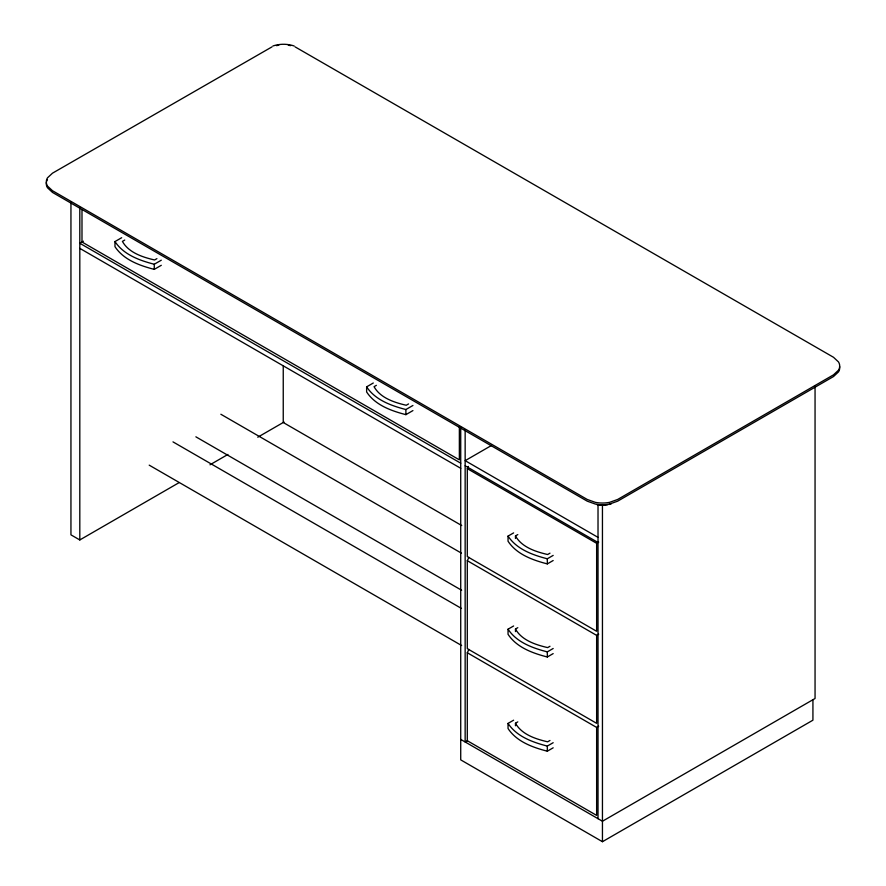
<?xml version="1.0" encoding="UTF-8"?>
<svg xmlns="http://www.w3.org/2000/svg" width="886" height="886" viewBox="0 0 886 886"><rect width="100%" height="100%" fill="white"/><g stroke="black" fill="none" stroke-linecap="round" stroke-linejoin="round"><path stroke-width="1.33" d="M283.243 365.929L283.243 422.5L461.717 525.542M598.703 542.11L596.632 543.306L596.632 631.275L467.299 556.607L467.299 468.639L468.362 466.39M598.703 634.177L596.632 635.373L596.632 723.33L467.299 648.663L467.299 560.694L468.893 557.327M598.703 726.232L596.632 727.428L596.632 815.397L467.299 740.729L467.299 652.76L468.893 649.383M83.417 241.202L79.84 243.273L460.742 463.19M161.296 265.302L154.264 269.366C139.634 265.59 123.652 259.875 114.981 246.685L114.981 241.568L121.67 237.714M124.738 240.051L122.412 241.391C128.592 252.654 142.712 257.25 154.596 259.975L156.911 258.646M114.981 241.568C123.652 254.758 139.634 260.473 154.264 264.249L161.296 260.196M70.946 202.241L70.946 534.845L79.806 539.951L178.939 482.715M209.993 464.796L227.912 454.452M257.771 437.208L284.052 422.035M412.931 410.583L405.899 414.648C391.269 410.871 375.287 405.157 366.627 391.966L366.627 386.85L373.305 382.996M376.373 385.332L374.058 386.673C380.227 397.936 394.359 402.532 406.242 405.256L408.546 403.927M366.627 386.85C375.287 400.04 391.269 405.755 405.899 409.531L412.931 405.478M491.442 445.492L465.172 460.665L598.039 537.381M553.174 560.517L547.315 563.895C532.696 560.129 516.704 554.403 508.043 541.224L508.043 536.108L513.614 532.896M515.475 538.478L515.475 535.93L517.801 534.579M549.973 553.174L547.659 554.514C535.775 551.779 521.644 547.194 515.475 535.93M508.043 536.108C516.704 549.298 532.696 555.013 547.315 558.789L553.174 555.4M553.174 653.602L547.315 656.991C532.696 653.215 516.704 647.489 508.043 634.31L508.043 629.193L513.614 625.981M515.475 631.574L515.475 629.016L517.801 627.676M549.973 646.271L547.659 647.6C535.775 644.864 521.644 640.279 515.475 629.016M508.043 629.193C516.704 642.383 532.696 648.098 547.315 651.875L553.174 648.486M467.531 740.596L465.15 741.97L465.15 429.843M553.174 747.817L547.315 751.195C532.696 747.43 516.704 741.704 508.043 728.525L508.043 723.408L513.614 720.196M515.475 725.778L515.475 723.22L517.801 721.88M549.973 740.474L547.659 741.815C535.775 739.079 521.644 734.494 515.475 723.22M508.043 723.408C516.704 736.587 532.696 742.313 547.315 746.078L553.174 742.701M460.72 427.285L460.72 759.867L602.447 841.7L812.927 720.185L812.927 699.73M272.046 46.847L52.495 173.169L47.467 177.853A21.94 12.67 0 0 0 47.467 186.038L52.495 190.723L587.241 499.46L595.37 502.362A21.94 12.67 0 0 0 609.535 502.362L617.664 499.46L833.505 374.844L838.533 370.149A21.94 12.67 0 0 0 838.533 361.975L833.505 357.279L295.049 46.847M272.932 45.972C279.777 43.702 287.319 43.702 294.163 45.972M465.172 465.781L598.039 542.498M467.299 468.639L596.632 543.306M79.84 248.39L460.742 468.306M220.858 414.249L461.462 553.163M467.299 560.694L596.632 635.373M195.872 436.82L461.628 590.253M172.991 441.881L461.484 608.449M149.202 465.15L461.639 645.529M467.299 652.76L596.632 727.428M460.72 739.411L602.447 821.244L815.054 698.5L815.054 386.374M602.447 504.965L602.447 841.7M598.017 505.175L598.017 818.686M547.315 558.789L547.315 563.895M547.315 651.875L547.315 656.991M547.315 746.078L547.315 751.195M459.358 426.642L459.358 459.856L81.988 241.989L81.988 210.159M405.899 409.531L405.899 414.648M154.264 264.249L154.264 269.366M79.806 207.357L79.806 539.951M611.285 503.802A16.712 9.646 0 0 1 609.059 504.466M597.086 504.721A16.712 9.646 0 0 0 600.686 505.186A16.878 9.746 0 0 0 607.896 504.721M839.585 366.383A21.94 12.67 0 0 1 838.533 371.854L833.505 376.55L617.664 501.166L609.535 504.068A21.94 12.67 0 0 1 595.37 504.068L587.241 501.166L52.495 192.428L47.467 187.743A21.94 12.67 0 0 1 46.415 182.272M46.648 181.353A21.94 12.67 0 0 1 47.467 179.559M276.465 45.64A21.94 12.67 0 0 1 278.791 45.264M288.315 45.264A21.94 12.67 0 0 1 290.63 45.64"/></g></svg>
